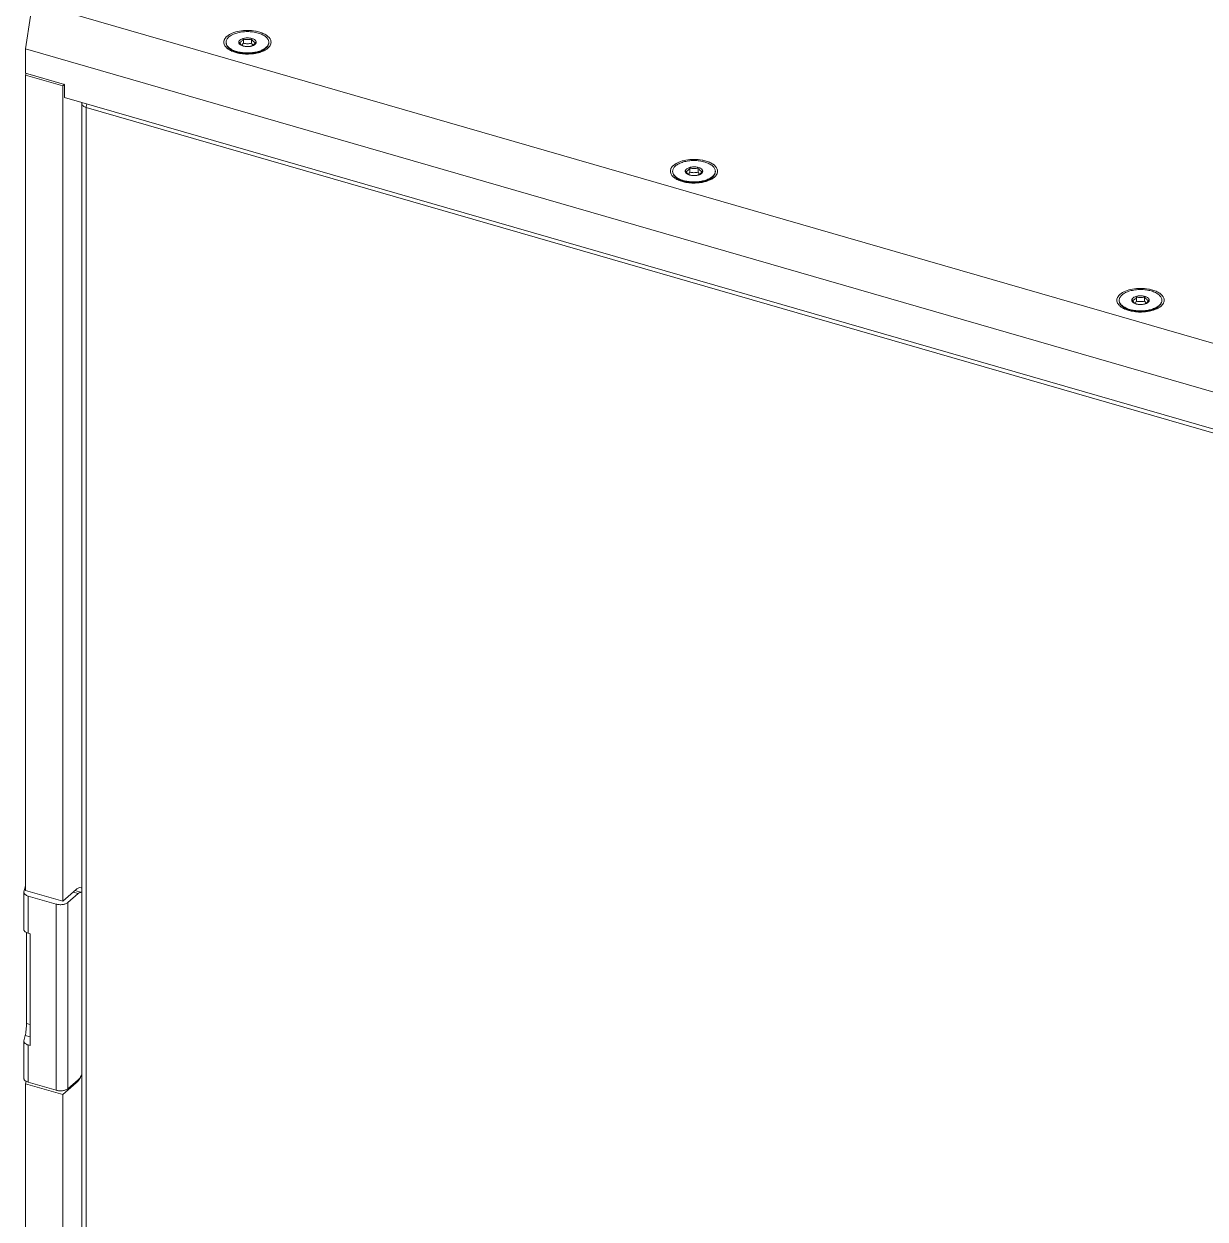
# Model space of a CAD drawing. Header units: millimetres. Extents: x 0 to 3564, y 0 to 2520.
# Drawn here: x 1379.3 to 1654.2, y 1860.4 to 2138.5 of the extents above; entities that cross this region are included whole.
import ezdxf

# ---------------------------------------------------------------- set-up
doc = ezdxf.new("R2010")
doc.units = ezdxf.units.MM
doc.layers.get('0').update_dxf_attribs({"lineweight": 13})

msp = doc.modelspace()

# ---------------------------------------------------------------- linework, layer by layer
for p, q in [((1779.7, 2028.41), (1385.66, 2142.16)), ((1379.66, 2132.63), (1380.84, 2140.25)), ((1379.66, 2132.63), (1379.66, 2127)), ((1379.66, 2132.63), (1773.7, 2018.88)), ((1428.18, 2131.95), (1427.24, 2132.62)), ((1430.36, 2134.91), (1430.36, 2133.97)), ((1432.23, 2134.91), (1432.23, 2133.97)), ((1434.41, 2131.95), (1435.35, 2132.62)), ((1436.06, 2132.8), (1435.79, 2132.59)), ((1388.75, 2124.38), (1379.66, 2127)), ((1379.66, 2126.56), (1379.77, 2126.97)), ((1379.66, 1936.9), (1379.66, 2126.56)), ((1388.32, 2124.06), (1379.66, 2126.56)), ((1388.72, 2124.41), (1388.32, 2124.06)), ((1388.75, 2121.34), (1388.75, 2124.38)), ((1388.32, 1934.4), (1388.32, 2124.06)), ((1388.75, 2121.34), (1764.61, 2012.84)), ((1392.78, 2119.86), (1392.78, 1707.63)), ((1393.78, 2119), (1393.78, 1706.76)), ((1763.58, 2012.25), (1393.78, 2119)), ((1534.28, 2104.91), (1534.28, 2103.97)), ((1536.16, 2104.91), (1536.16, 2103.97)), ((1532.11, 2101.95), (1531.17, 2102.62)), ((1538.33, 2101.95), (1539.27, 2102.62)), ((1539.98, 2102.8), (1539.71, 2102.59)), ((1638.21, 2074.91), (1638.21, 2073.97)), ((1640.08, 2074.91), (1640.08, 2073.97)), ((1636.03, 2071.95), (1635.09, 2072.62)), ((1642.26, 2071.95), (1643.2, 2072.62)), ((1643.91, 2072.8), (1643.63, 2072.59)), ((1379.29, 1936.57), (1379.66, 1937.98)), ((1379.28, 1936.44), (1379.29, 1936.57)), ((1379.28, 1936.44), (1379.28, 1927.78)), ((1379.66, 1936.9), (1388.32, 1934.4)), ((1380.28, 1935.57), (1380.28, 1926.91)), ((1386.77, 1933.7), (1380.28, 1935.57)), ((1388.32, 1934.4), (1391.47, 1937.13)), ((1391.9, 1936.14), (1389.5, 1934.06)), ((1391.9, 1936.14), (1390.72, 1936.48)), ((1392.74, 1936.42), (1391.17, 1936.88)), ((1386.77, 1890.39), (1386.77, 1933.7)), ((1389.5, 1934.06), (1389.5, 1890.76)), ((1379.89, 1905.95), (1379.89, 1927.06)), ((1380.71, 1926.79), (1380.28, 1926.91)), ((1380.71, 1926.79), (1380.71, 1900.81)), ((1379.89, 1905.95), (1380.71, 1905.71)), ((1379.28, 1901.8), (1379.29, 1901.92)), ((1379.28, 1901.8), (1379.28, 1893.14)), ((1379.29, 1901.92), (1379.61, 1903.14)), ((1380.71, 1902.83), (1379.61, 1903.14)), ((1380.28, 1900.93), (1380.28, 1892.27)), ((1380.28, 1900.93), (1380.71, 1900.81)), ((1379.66, 1891.87), (1379.81, 1892.46)), ((1379.66, 1702.21), (1379.66, 1891.87)), ((1388.32, 1889.37), (1379.66, 1891.87)), ((1380.28, 1892.27), (1386.77, 1890.39)), ((1391.47, 1892.1), (1388.32, 1889.37)), ((1389.5, 1890.76), (1391.9, 1892.84)), ((1391.47, 1892.1), (1391.15, 1892.19)), ((1388.32, 1699.71), (1388.32, 1889.37))]:
    msp.add_line(p, q)
for centre, radius, start, end in [((1427.58, 2134.18), 1.25, 180.0105, 185.9078), ((1429.27, 2136.09), 4.28, 234.826, 239.5326), ((1431.12, 2136.2), 3.02, 253.9012, 255.3331), ((1431.3, 2137.22), 4.06, 267.9886, 270.9745), ((1431.3, 2137.18), 4.02, 270.9701, 273.5151), ((1431.3, 2137.13), 3.97, 273.5146, 274.9839), ((1431.44, 2136.33), 3.15, 283.8414, 284.6791), ((1433.32, 2136.1), 4.29, 300.4703, 305.1499), ((1435.02, 2134.18), 1.25, 354.0492, 359.996), ((1430.36, 2138.28), 6.73, 247.2844, 250.808), ((1432.24, 2138.25), 6.7, 289.2014, 292.7385), ((1531.5, 2104.18), 1.25, 180.0105, 185.9078), ((1533.19, 2106.09), 4.28, 234.826, 239.5326), ((1534.28, 2108.28), 6.73, 247.2844, 250.808), ((1535.04, 2106.2), 3.02, 253.9012, 255.3331), ((1535.22, 2107.22), 4.06, 267.9886, 270.9745), ((1535.22, 2107.18), 4.02, 270.9701, 273.5151), ((1535.22, 2107.13), 3.97, 273.5146, 274.9839), ((1535.36, 2106.33), 3.15, 283.8414, 284.6791), ((1536.16, 2108.25), 6.7, 289.2014, 292.7385), ((1537.24, 2106.1), 4.29, 300.4703, 305.1499), ((1538.94, 2104.18), 1.25, 354.0492, 359.996), ((1635.43, 2074.18), 1.25, 180.0105, 185.9078), ((1642.86, 2074.18), 1.25, 354.0492, 359.996), ((1637.12, 2076.09), 4.28, 234.826, 239.5326), ((1638.21, 2078.28), 6.73, 247.2844, 250.808), ((1638.97, 2076.2), 3.02, 253.9012, 255.3331), ((1639.14, 2077.22), 4.06, 267.9886, 270.9745), ((1639.14, 2077.18), 4.02, 270.9701, 273.5151), ((1639.15, 2077.13), 3.97, 273.5146, 274.9839), ((1639.29, 2076.33), 3.15, 283.8414, 284.6791), ((1640.09, 2078.25), 6.7, 289.2014, 292.7385), ((1641.16, 2076.1), 4.29, 300.4703, 305.1499), ((1385.33, 1897.22), 8.08, 333.7331, 337.3019)]:
    msp.add_arc(centre, radius, start, end)
msp.add_ellipse((1379.61, 1904.88), major_axis=(0.15, 2.04), ratio=0.115432, start_param=-2.577973, end_param=-1.007176)
for points, knots in [([(1425.88, 2134.66), (1425.91, 2134.74), (1426.06, 2135.08), (1426.32, 2135.37), (1426.53, 2135.55)], [0, 0, 0, 0, 0.229745, 1, 1, 1, 1]), ([(1433.78, 2136.33), (1433.59, 2136.38), (1433.19, 2136.48), (1432.58, 2136.58), (1431.94, 2136.65), (1431.3, 2136.67), (1430.65, 2136.65), (1430.02, 2136.58), (1429.4, 2136.48), (1428.82, 2136.34), (1428.28, 2136.16), (1427.79, 2135.95), (1427.36, 2135.71), (1427, 2135.44), (1426.71, 2135.15), (1426.49, 2134.84), (1426.36, 2134.51), (1426.33, 2134.29), (1426.33, 2134.18)], [0, 0, 0, 0, 0.070402, 0.143616, 0.218736, 0.294834, 0.370931, 0.446055, 0.519262, 0.589668, 0.656485, 0.719057, 0.776906, 0.829795, 0.877802, 0.92142, 0.961647, 1, 1, 1, 1]), ([(1426.53, 2135.55), (1426.89, 2135.86), (1427.83, 2136.38), (1429.46, 2136.83), (1431.3, 2136.98), (1432.56, 2136.87), (1433.18, 2136.76)], [0, 0, 0, 0, 0.206306, 0.454834, 0.727416, 1, 1, 1, 1]), ([(1433.18, 2136.76), (1433.24, 2136.75), (1433.48, 2136.71), (1433.71, 2136.65), (1433.89, 2136.6)], [0, 0, 0, 0, 0.25414, 1, 1, 1, 1]), ([(1436.26, 2134.18), (1436.26, 2134.29), (1436.23, 2134.51), (1436.1, 2134.84), (1435.89, 2135.15), (1435.59, 2135.44), (1435.23, 2135.71), (1434.8, 2135.95), (1434.31, 2136.16), (1433.96, 2136.28), (1433.78, 2136.33)], [0, 0, 0, 0, 0.093469, 0.191504, 0.297803, 0.414799, 0.543694, 0.684666, 0.837174, 1, 1, 1, 1]), ([(1433.89, 2136.6), (1434.24, 2136.51), (1434.88, 2136.29), (1435.92, 2135.75), (1436.55, 2135.12), (1436.71, 2134.66)], [0, 0, 0, 0, 0.306727, 0.577589, 1, 1, 1, 1]), ([(1425.88, 2133.7), (1425.83, 2133.85), (1425.77, 2134.18), (1425.83, 2134.5), (1425.88, 2134.66)], [0, 0, 0, 0, 0.499811, 1, 1, 1, 1]), ([(1426.53, 2132.8), (1426.46, 2132.87), (1426.19, 2133.13), (1425.97, 2133.45), (1425.88, 2133.7)], [0, 0, 0, 0, 0.27505, 1, 1, 1, 1]), ([(1426.5, 2133.41), (1426.45, 2133.51), (1426.36, 2133.72), (1426.33, 2133.94), (1426.33, 2134.05)], [0, 0, 0, 0, 0.511935, 1, 1, 1, 1]), ([(1426.34, 2134.05), (1426.35, 2133.96), (1426.39, 2133.78), (1426.46, 2133.62), (1426.5, 2133.53)], [0, 0, 0, 0, 0.48875, 1, 1, 1, 1]), ([(1426.5, 2133.53), (1426.61, 2133.33), (1426.85, 2133.05), (1427.25, 2132.73), (1427.48, 2132.59), (1427.61, 2132.52)], [0, 0, 0, 0, 0.45623, 0.716827, 1, 1, 1, 1]), ([(1427.24, 2132.62), (1427.16, 2132.67), (1427.01, 2132.79), (1426.74, 2133.04), (1426.58, 2133.26), (1426.5, 2133.41)], [0, 0, 0, 0, 0.27524, 0.533045, 1, 1, 1, 1]), ([(1428.81, 2131.9), (1428.66, 2131.94), (1428.37, 2132.04), (1427.96, 2132.21), (1427.58, 2132.39), (1427.35, 2132.54), (1427.24, 2132.62)], [0, 0, 0, 0, 0.272061, 0.530387, 0.773325, 1, 1, 1, 1]), ([(1427.61, 2132.52), (1427.79, 2132.42), (1428.18, 2132.23), (1428.6, 2132.09), (1428.81, 2132.03)], [0, 0, 0, 0, 0.479531, 1, 1, 1, 1]), ([(1435.35, 2132.62), (1435.16, 2132.48), (1434.74, 2132.24), (1434.02, 2131.96), (1433.22, 2131.74), (1432.35, 2131.61), (1431.45, 2131.55), (1430.54, 2131.58), (1429.66, 2131.69), (1429.09, 2131.82), (1428.81, 2131.9)], [0, 0, 0, 0, 0.10215, 0.216038, 0.339759, 0.470638, 0.605509, 0.740965, 0.873547, 1, 1, 1, 1]), ([(1429.54, 2134.69), (1429.51, 2134.66), (1429.45, 2134.6), (1429.37, 2134.51), (1429.32, 2134.41), (1429.28, 2134.31), (1429.26, 2134.21), (1429.27, 2134.11), (1429.29, 2134.01), (1429.33, 2133.91), (1429.4, 2133.82), (1429.51, 2133.69), (1429.69, 2133.55), (1429.97, 2133.4), (1430.17, 2133.33), (1430.28, 2133.3)], [0, 0, 0, 0, 0.062761, 0.121167, 0.1757, 0.227248, 0.276977, 0.32624, 0.376438, 0.428866, 0.484593, 0.544387, 0.677689, 0.830135, 1, 1, 1, 1]), ([(1429.42, 2134.1), (1429.5, 2134.13), (1429.67, 2134.21), (1429.82, 2134.32), (1429.89, 2134.38)], [0, 0, 0, 0, 0.467037, 1, 1, 1, 1]), ([(1429.42, 2134.1), (1429.5, 2134), (1429.64, 2133.81), (1429.87, 2133.57), (1430.11, 2133.4), (1430.28, 2133.32), (1430.36, 2133.29)], [0, 0, 0, 0, 0.296609, 0.564064, 0.796406, 1, 1, 1, 1]), ([(1432.31, 2135.06), (1432.19, 2135.09), (1431.94, 2135.15), (1431.56, 2135.19), (1431.17, 2135.2), (1430.78, 2135.17), (1430.41, 2135.1), (1430.07, 2134.99), (1429.78, 2134.86), (1429.61, 2134.75), (1429.54, 2134.69)], [0, 0, 0, 0, 0.128611, 0.263628, 0.401279, 0.537607, 0.668749, 0.791211, 0.902193, 1, 1, 1, 1]), ([(1429.89, 2134.38), (1429.98, 2134.45), (1430.14, 2134.63), (1430.29, 2134.81), (1430.36, 2134.91)], [0, 0, 0, 0, 0.47416, 1, 1, 1, 1]), ([(1429.97, 2133.51), (1430.04, 2133.57), (1430.17, 2133.72), (1430.3, 2133.88), (1430.36, 2133.97)], [0, 0, 0, 0, 0.480006, 1, 1, 1, 1]), ([(1430.35, 2133.28), (1430.48, 2133.25), (1430.75, 2133.19), (1431.02, 2133.17), (1431.15, 2133.17)], [0, 0, 0, 0, 0.489329, 1, 1, 1, 1]), ([(1432.23, 2134.91), (1432.08, 2134.87), (1431.77, 2134.81), (1431.3, 2134.78), (1430.82, 2134.81), (1430.51, 2134.87), (1430.36, 2134.91)], [0, 0, 0, 0, 0.249369, 0.5, 0.750631, 1, 1, 1, 1]), ([(1430.36, 2133.97), (1430.51, 2133.93), (1430.82, 2133.86), (1431.3, 2133.83), (1431.77, 2133.86), (1432.08, 2133.93), (1432.23, 2133.97)], [0, 0, 0, 0, 0.249369, 0.5, 0.750631, 1, 1, 1, 1]), ([(1430.36, 2133.29), (1430.51, 2133.25), (1430.82, 2133.19), (1431.3, 2133.15), (1431.77, 2133.19), (1432.08, 2133.25), (1432.23, 2133.29)], [0, 0, 0, 0, 0.249369, 0.5, 0.750631, 1, 1, 1, 1]), ([(1431.65, 2133.18), (1431.69, 2133.18), (1431.88, 2133.2), (1432.06, 2133.23), (1432.19, 2133.27)], [0, 0, 0, 0, 0.256008, 1, 1, 1, 1]), ([(1433.17, 2134.1), (1433.09, 2134.13), (1432.92, 2134.21), (1432.69, 2134.38), (1432.45, 2134.63), (1432.31, 2134.81), (1432.23, 2134.91)], [0, 0, 0, 0, 0.203593, 0.435936, 0.703391, 1, 1, 1, 1]), ([(1432.23, 2133.97), (1432.3, 2133.88), (1432.42, 2133.72), (1432.56, 2133.57), (1432.63, 2133.51)], [0, 0, 0, 0, 0.520021, 1, 1, 1, 1]), ([(1432.7, 2133.57), (1432.63, 2133.51), (1432.48, 2133.4), (1432.31, 2133.32), (1432.23, 2133.29)], [0, 0, 0, 0, 0.532969, 1, 1, 1, 1]), ([(1432.24, 2133.28), (1432.32, 2133.3), (1432.48, 2133.35), (1432.7, 2133.44), (1432.89, 2133.54), (1433, 2133.63), (1433.05, 2133.67)], [0, 0, 0, 0, 0.279516, 0.540776, 0.781432, 1, 1, 1, 1]), ([(1433.05, 2133.67), (1433.09, 2133.7), (1433.15, 2133.76), (1433.22, 2133.85), (1433.28, 2133.94), (1433.31, 2134.04), (1433.33, 2134.14), (1433.33, 2134.25), (1433.3, 2134.35), (1433.26, 2134.44), (1433.2, 2134.54), (1433.09, 2134.67), (1432.9, 2134.81), (1432.63, 2134.95), (1432.42, 2135.03), (1432.31, 2135.06)], [0, 0, 0, 0, 0.062761, 0.121167, 0.1757, 0.227248, 0.276977, 0.32624, 0.376438, 0.428866, 0.484593, 0.544387, 0.677689, 0.830135, 1, 1, 1, 1]), ([(1433.17, 2134.1), (1433.1, 2134), (1432.95, 2133.81), (1432.79, 2133.64), (1432.7, 2133.57)], [0, 0, 0, 0, 0.52584, 1, 1, 1, 1]), ([(1433.32, 2131.91), (1433.49, 2131.95), (1433.83, 2132.04), (1434.31, 2132.2), (1434.75, 2132.39), (1435.03, 2132.54), (1435.16, 2132.62)], [0, 0, 0, 0, 0.271073, 0.529371, 0.772859, 1, 1, 1, 1]), ([(1435.16, 2132.62), (1435.31, 2132.71), (1435.59, 2132.91), (1435.83, 2133.16), (1435.93, 2133.29)], [0, 0, 0, 0, 0.529004, 1, 1, 1, 1]), ([(1436.15, 2133.53), (1436.12, 2133.45), (1436.03, 2133.28), (1435.85, 2133.04), (1435.62, 2132.82), (1435.44, 2132.68), (1435.35, 2132.62)], [0, 0, 0, 0, 0.223626, 0.463201, 0.721485, 1, 1, 1, 1]), ([(1435.93, 2133.29), (1436.02, 2133.4), (1436.13, 2133.59), (1436.22, 2133.85), (1436.25, 2133.98), (1436.26, 2134.05)], [0, 0, 0, 0, 0.520142, 0.763527, 1, 1, 1, 1]), ([(1436.71, 2133.7), (1436.68, 2133.62), (1436.53, 2133.28), (1436.28, 2132.99), (1436.06, 2132.8)], [0, 0, 0, 0, 0.229745, 1, 1, 1, 1]), ([(1436.26, 2134.05), (1436.26, 2133.96), (1436.24, 2133.78), (1436.19, 2133.61), (1436.15, 2133.53)], [0, 0, 0, 0, 0.492161, 1, 1, 1, 1]), ([(1436.71, 2134.66), (1436.77, 2134.5), (1436.83, 2134.18), (1436.77, 2133.85), (1436.71, 2133.7)], [0, 0, 0, 0, 0.499811, 1, 1, 1, 1]), ([(1427.76, 2132.07), (1427.7, 2132.1), (1427.48, 2132.19), (1427.26, 2132.31), (1427.1, 2132.4)], [0, 0, 0, 0, 0.259491, 1, 1, 1, 1]), ([(1429.42, 2131.59), (1429.3, 2131.61), (1428.88, 2131.7), (1428.45, 2131.82), (1428.15, 2131.92)], [0, 0, 0, 0, 0.258636, 1, 1, 1, 1]), ([(1428.81, 2132.03), (1429.17, 2131.93), (1429.9, 2131.77), (1431.04, 2131.68), (1432.19, 2131.71), (1432.95, 2131.83), (1433.32, 2131.91)], [0, 0, 0, 0, 0.241353, 0.495388, 0.751794, 1, 1, 1, 1]), ([(1433.18, 2131.59), (1432.87, 2131.54), (1431.62, 2131.37), (1430.35, 2131.42), (1429.42, 2131.59)], [0, 0, 0, 0, 0.24761, 1, 1, 1, 1]), ([(1434.45, 2131.92), (1434.35, 2131.89), (1433.93, 2131.75), (1433.5, 2131.65), (1433.18, 2131.59)], [0, 0, 0, 0, 0.240931, 1, 1, 1, 1]), ([(1435.49, 2132.4), (1435.44, 2132.37), (1435.23, 2132.25), (1435, 2132.14), (1434.83, 2132.07)], [0, 0, 0, 0, 0.240482, 1, 1, 1, 1]), ([(1392.87, 2120.15), (1392.86, 2120.13), (1392.81, 2120.04), (1392.78, 2119.94), (1392.78, 2119.86)], [0, 0, 0, 0, 0.26396, 1, 1, 1, 1]), ([(1392.78, 2119.86), (1392.78, 2119.77), (1392.84, 2119.58), (1393.06, 2119.34), (1393.38, 2119.13), (1393.64, 2119.04), (1393.78, 2119)], [0, 0, 0, 0, 0.190593, 0.41362, 0.684323, 1, 1, 1, 1]), ([(1393.78, 2119), (1393.78, 2119.07), (1393.8, 2119.35), (1393.84, 2119.64), (1393.89, 2119.86)], [0, 0, 0, 0, 0.235318, 1, 1, 1, 1]), ([(1529.8, 2104.66), (1529.83, 2104.74), (1529.99, 2105.08), (1530.24, 2105.37), (1530.46, 2105.55)], [0, 0, 0, 0, 0.229745, 1, 1, 1, 1]), ([(1537.7, 2106.33), (1537.51, 2106.38), (1537.11, 2106.48), (1536.5, 2106.58), (1535.87, 2106.65), (1535.22, 2106.67), (1534.57, 2106.65), (1533.94, 2106.58), (1533.33, 2106.48), (1532.74, 2106.34), (1532.21, 2106.16), (1531.72, 2105.95), (1531.29, 2105.71), (1530.92, 2105.44), (1530.63, 2105.15), (1530.42, 2104.84), (1530.28, 2104.51), (1530.25, 2104.29), (1530.25, 2104.18)], [0, 0, 0, 0, 0.070402, 0.143616, 0.218736, 0.294834, 0.370931, 0.446055, 0.519262, 0.589668, 0.656485, 0.719057, 0.776906, 0.829795, 0.877802, 0.92142, 0.961647, 1, 1, 1, 1]), ([(1530.46, 2105.55), (1530.82, 2105.86), (1531.76, 2106.38), (1533.38, 2106.83), (1535.22, 2106.98), (1536.48, 2106.87), (1537.1, 2106.76)], [0, 0, 0, 0, 0.206306, 0.454834, 0.727416, 1, 1, 1, 1]), ([(1533.46, 2104.69), (1533.43, 2104.66), (1533.37, 2104.6), (1533.3, 2104.51), (1533.24, 2104.41), (1533.2, 2104.31), (1533.19, 2104.21), (1533.19, 2104.11), (1533.21, 2104.01), (1533.26, 2103.91), (1533.32, 2103.82), (1533.43, 2103.69), (1533.62, 2103.55), (1533.89, 2103.4), (1534.09, 2103.33), (1534.2, 2103.3)], [0, 0, 0, 0, 0.062761, 0.121167, 0.1757, 0.227248, 0.276977, 0.32624, 0.376438, 0.428866, 0.484593, 0.544387, 0.677689, 0.830135, 1, 1, 1, 1]), ([(1536.23, 2105.06), (1536.12, 2105.09), (1535.87, 2105.15), (1535.48, 2105.19), (1535.09, 2105.2), (1534.7, 2105.17), (1534.33, 2105.1), (1533.99, 2104.99), (1533.7, 2104.86), (1533.53, 2104.75), (1533.46, 2104.69)], [0, 0, 0, 0, 0.128611, 0.263628, 0.401279, 0.537607, 0.668749, 0.791211, 0.902193, 1, 1, 1, 1]), ([(1533.81, 2104.38), (1533.9, 2104.45), (1534.06, 2104.63), (1534.21, 2104.81), (1534.28, 2104.91)], [0, 0, 0, 0, 0.47416, 1, 1, 1, 1]), ([(1536.16, 2104.91), (1536, 2104.87), (1535.69, 2104.81), (1535.22, 2104.78), (1534.75, 2104.81), (1534.44, 2104.87), (1534.28, 2104.91)], [0, 0, 0, 0, 0.249369, 0.5, 0.750631, 1, 1, 1, 1]), ([(1537.09, 2104.1), (1537.01, 2104.13), (1536.85, 2104.21), (1536.61, 2104.38), (1536.38, 2104.63), (1536.23, 2104.81), (1536.16, 2104.91)], [0, 0, 0, 0, 0.203593, 0.435936, 0.703391, 1, 1, 1, 1]), ([(1536.98, 2103.67), (1537.01, 2103.7), (1537.07, 2103.76), (1537.14, 2103.85), (1537.2, 2103.94), (1537.23, 2104.04), (1537.25, 2104.14), (1537.25, 2104.25), (1537.22, 2104.35), (1537.18, 2104.44), (1537.12, 2104.54), (1537.01, 2104.67), (1536.82, 2104.81), (1536.55, 2104.95), (1536.34, 2105.03), (1536.23, 2105.06)], [0, 0, 0, 0, 0.062761, 0.121167, 0.1757, 0.227248, 0.276977, 0.32624, 0.376438, 0.428866, 0.484593, 0.544387, 0.677689, 0.830135, 1, 1, 1, 1]), ([(1537.1, 2106.76), (1537.16, 2106.75), (1537.4, 2106.71), (1537.64, 2106.65), (1537.81, 2106.6)], [0, 0, 0, 0, 0.25414, 1, 1, 1, 1]), ([(1540.19, 2104.18), (1540.19, 2104.29), (1540.16, 2104.51), (1540.02, 2104.84), (1539.81, 2105.15), (1539.52, 2105.44), (1539.15, 2105.71), (1538.72, 2105.95), (1538.23, 2106.16), (1537.88, 2106.28), (1537.7, 2106.33)], [0, 0, 0, 0, 0.093469, 0.191504, 0.297803, 0.414799, 0.543694, 0.684666, 0.837174, 1, 1, 1, 1]), ([(1537.81, 2106.6), (1538.16, 2106.51), (1538.81, 2106.29), (1539.84, 2105.75), (1540.47, 2105.12), (1540.64, 2104.66)], [0, 0, 0, 0, 0.306727, 0.577589, 1, 1, 1, 1]), ([(1529.8, 2103.7), (1529.75, 2103.85), (1529.69, 2104.18), (1529.75, 2104.5), (1529.8, 2104.66)], [0, 0, 0, 0, 0.499811, 1, 1, 1, 1]), ([(1530.46, 2102.8), (1530.38, 2102.87), (1530.11, 2103.13), (1529.89, 2103.45), (1529.8, 2103.7)], [0, 0, 0, 0, 0.27505, 1, 1, 1, 1]), ([(1530.42, 2103.41), (1530.37, 2103.51), (1530.28, 2103.72), (1530.25, 2103.94), (1530.25, 2104.05)], [0, 0, 0, 0, 0.511935, 1, 1, 1, 1]), ([(1530.26, 2104.05), (1530.27, 2103.96), (1530.31, 2103.78), (1530.38, 2103.62), (1530.42, 2103.53)], [0, 0, 0, 0, 0.48875, 1, 1, 1, 1]), ([(1530.42, 2103.53), (1530.53, 2103.33), (1530.77, 2103.05), (1531.17, 2102.73), (1531.4, 2102.59), (1531.53, 2102.52)], [0, 0, 0, 0, 0.45623, 0.716827, 1, 1, 1, 1]), ([(1531.17, 2102.62), (1531.08, 2102.67), (1530.93, 2102.79), (1530.67, 2103.04), (1530.5, 2103.26), (1530.42, 2103.41)], [0, 0, 0, 0, 0.27524, 0.533045, 1, 1, 1, 1]), ([(1531.68, 2102.07), (1531.63, 2102.1), (1531.4, 2102.19), (1531.18, 2102.31), (1531.02, 2102.4)], [0, 0, 0, 0, 0.259491, 1, 1, 1, 1]), ([(1532.74, 2101.9), (1532.59, 2101.94), (1532.29, 2102.04), (1531.88, 2102.21), (1531.5, 2102.39), (1531.27, 2102.54), (1531.17, 2102.62)], [0, 0, 0, 0, 0.272061, 0.530387, 0.773325, 1, 1, 1, 1]), ([(1531.53, 2102.52), (1531.71, 2102.42), (1532.11, 2102.23), (1532.52, 2102.09), (1532.74, 2102.03)], [0, 0, 0, 0, 0.479531, 1, 1, 1, 1]), ([(1533.34, 2101.59), (1533.23, 2101.61), (1532.8, 2101.7), (1532.38, 2101.82), (1532.07, 2101.92)], [0, 0, 0, 0, 0.258636, 1, 1, 1, 1]), ([(1539.27, 2102.62), (1539.09, 2102.48), (1538.66, 2102.24), (1537.95, 2101.96), (1537.14, 2101.74), (1536.28, 2101.61), (1535.37, 2101.55), (1534.46, 2101.58), (1533.58, 2101.69), (1533.01, 2101.82), (1532.74, 2101.9)], [0, 0, 0, 0, 0.10215, 0.216038, 0.339759, 0.470638, 0.605509, 0.740965, 0.873547, 1, 1, 1, 1]), ([(1532.74, 2102.03), (1533.09, 2101.93), (1533.83, 2101.77), (1534.96, 2101.68), (1536.11, 2101.71), (1536.87, 2101.83), (1537.24, 2101.91)], [0, 0, 0, 0, 0.241353, 0.495388, 0.751794, 1, 1, 1, 1]), ([(1533.34, 2104.1), (1533.43, 2104.13), (1533.59, 2104.21), (1533.74, 2104.32), (1533.81, 2104.38)], [0, 0, 0, 0, 0.467037, 1, 1, 1, 1]), ([(1533.34, 2104.1), (1533.42, 2104), (1533.56, 2103.81), (1533.8, 2103.57), (1534.04, 2103.4), (1534.2, 2103.32), (1534.28, 2103.29)], [0, 0, 0, 0, 0.296609, 0.564064, 0.796406, 1, 1, 1, 1]), ([(1533.89, 2103.51), (1533.96, 2103.57), (1534.1, 2103.72), (1534.22, 2103.88), (1534.28, 2103.97)], [0, 0, 0, 0, 0.480006, 1, 1, 1, 1]), ([(1534.28, 2103.97), (1534.44, 2103.93), (1534.75, 2103.86), (1535.22, 2103.83), (1535.69, 2103.86), (1536, 2103.93), (1536.16, 2103.97)], [0, 0, 0, 0, 0.249369, 0.5, 0.750631, 1, 1, 1, 1]), ([(1534.28, 2103.29), (1534.44, 2103.25), (1534.75, 2103.19), (1535.22, 2103.15), (1535.69, 2103.19), (1536, 2103.25), (1536.16, 2103.29)], [0, 0, 0, 0, 0.249369, 0.5, 0.750631, 1, 1, 1, 1]), ([(1534.28, 2103.28), (1534.41, 2103.25), (1534.67, 2103.19), (1534.94, 2103.17), (1535.08, 2103.17)], [0, 0, 0, 0, 0.489329, 1, 1, 1, 1]), ([(1535.57, 2103.18), (1535.62, 2103.18), (1535.8, 2103.2), (1535.98, 2103.23), (1536.12, 2103.27)], [0, 0, 0, 0, 0.256008, 1, 1, 1, 1]), ([(1536.16, 2103.97), (1536.22, 2103.88), (1536.34, 2103.72), (1536.48, 2103.57), (1536.55, 2103.51)], [0, 0, 0, 0, 0.520021, 1, 1, 1, 1]), ([(1536.16, 2103.28), (1536.24, 2103.3), (1536.4, 2103.35), (1536.62, 2103.44), (1536.81, 2103.54), (1536.93, 2103.63), (1536.98, 2103.67)], [0, 0, 0, 0, 0.279516, 0.540776, 0.781432, 1, 1, 1, 1]), ([(1536.63, 2103.57), (1536.55, 2103.51), (1536.4, 2103.4), (1536.24, 2103.32), (1536.16, 2103.29)], [0, 0, 0, 0, 0.532969, 1, 1, 1, 1]), ([(1537.09, 2104.1), (1537.02, 2104), (1536.88, 2103.81), (1536.71, 2103.64), (1536.63, 2103.57)], [0, 0, 0, 0, 0.52584, 1, 1, 1, 1]), ([(1538.37, 2101.92), (1538.27, 2101.89), (1537.85, 2101.75), (1537.43, 2101.65), (1537.1, 2101.59)], [0, 0, 0, 0, 0.240931, 1, 1, 1, 1]), ([(1537.24, 2101.91), (1537.41, 2101.95), (1537.75, 2102.04), (1538.24, 2102.2), (1538.68, 2102.39), (1538.95, 2102.54), (1539.08, 2102.62)], [0, 0, 0, 0, 0.271073, 0.529371, 0.772859, 1, 1, 1, 1]), ([(1539.42, 2102.4), (1539.36, 2102.37), (1539.15, 2102.25), (1538.93, 2102.14), (1538.76, 2102.07)], [0, 0, 0, 0, 0.240482, 1, 1, 1, 1]), ([(1539.08, 2102.62), (1539.23, 2102.71), (1539.51, 2102.91), (1539.76, 2103.16), (1539.86, 2103.29)], [0, 0, 0, 0, 0.529004, 1, 1, 1, 1]), ([(1540.08, 2103.53), (1540.04, 2103.45), (1539.95, 2103.28), (1539.77, 2103.04), (1539.54, 2102.82), (1539.37, 2102.68), (1539.27, 2102.62)], [0, 0, 0, 0, 0.223626, 0.463201, 0.721485, 1, 1, 1, 1]), ([(1539.86, 2103.29), (1539.94, 2103.4), (1540.06, 2103.59), (1540.15, 2103.85), (1540.17, 2103.98), (1540.18, 2104.05)], [0, 0, 0, 0, 0.520142, 0.763527, 1, 1, 1, 1]), ([(1540.64, 2103.7), (1540.61, 2103.62), (1540.45, 2103.28), (1540.2, 2102.99), (1539.98, 2102.8)], [0, 0, 0, 0, 0.229745, 1, 1, 1, 1]), ([(1540.19, 2104.05), (1540.19, 2103.96), (1540.17, 2103.78), (1540.11, 2103.61), (1540.08, 2103.53)], [0, 0, 0, 0, 0.492161, 1, 1, 1, 1]), ([(1540.64, 2104.66), (1540.69, 2104.5), (1540.75, 2104.18), (1540.69, 2103.85), (1540.64, 2103.7)], [0, 0, 0, 0, 0.499811, 1, 1, 1, 1]), ([(1537.1, 2101.59), (1536.79, 2101.54), (1535.55, 2101.37), (1534.27, 2101.42), (1533.34, 2101.59)], [0, 0, 0, 0, 0.24761, 1, 1, 1, 1]), ([(1634.38, 2075.55), (1634.74, 2075.86), (1635.68, 2076.38), (1637.31, 2076.83), (1639.14, 2076.98), (1640.4, 2076.87), (1641.02, 2076.76)], [0, 0, 0, 0, 0.206306, 0.454834, 0.727416, 1, 1, 1, 1]), ([(1633.73, 2073.7), (1633.67, 2073.85), (1633.61, 2074.18), (1633.67, 2074.5), (1633.73, 2074.66)], [0, 0, 0, 0, 0.499811, 1, 1, 1, 1]), ([(1633.73, 2074.66), (1633.76, 2074.74), (1633.91, 2075.08), (1634.16, 2075.37), (1634.38, 2075.55)], [0, 0, 0, 0, 0.229745, 1, 1, 1, 1]), ([(1641.63, 2076.33), (1641.43, 2076.38), (1641.04, 2076.48), (1640.42, 2076.58), (1639.79, 2076.65), (1639.14, 2076.67), (1638.5, 2076.65), (1637.86, 2076.58), (1637.25, 2076.48), (1636.67, 2076.34), (1636.13, 2076.16), (1635.64, 2075.95), (1635.21, 2075.71), (1634.85, 2075.44), (1634.55, 2075.15), (1634.34, 2074.84), (1634.21, 2074.51), (1634.18, 2074.29), (1634.18, 2074.18)], [0, 0, 0, 0, 0.070402, 0.143616, 0.218736, 0.294834, 0.370931, 0.446055, 0.519262, 0.589668, 0.656485, 0.719057, 0.776906, 0.829795, 0.877802, 0.92142, 0.961647, 1, 1, 1, 1]), ([(1637.39, 2074.69), (1637.35, 2074.66), (1637.29, 2074.6), (1637.22, 2074.51), (1637.16, 2074.41), (1637.13, 2074.31), (1637.11, 2074.21), (1637.11, 2074.11), (1637.14, 2074.01), (1637.18, 2073.91), (1637.24, 2073.82), (1637.35, 2073.69), (1637.54, 2073.55), (1637.81, 2073.4), (1638.02, 2073.33), (1638.13, 2073.3)], [0, 0, 0, 0, 0.062761, 0.121167, 0.1757, 0.227248, 0.276977, 0.32624, 0.376438, 0.428866, 0.484593, 0.544387, 0.677689, 0.830135, 1, 1, 1, 1]), ([(1637.27, 2074.1), (1637.35, 2074.13), (1637.51, 2074.21), (1637.66, 2074.32), (1637.74, 2074.38)], [0, 0, 0, 0, 0.467037, 1, 1, 1, 1]), ([(1637.27, 2074.1), (1637.34, 2074), (1637.49, 2073.81), (1637.72, 2073.57), (1637.96, 2073.4), (1638.13, 2073.32), (1638.21, 2073.29)], [0, 0, 0, 0, 0.296609, 0.564064, 0.796406, 1, 1, 1, 1]), ([(1640.16, 2075.06), (1640.04, 2075.09), (1639.79, 2075.15), (1639.41, 2075.19), (1639.01, 2075.2), (1638.62, 2075.17), (1638.25, 2075.1), (1637.91, 2074.99), (1637.62, 2074.86), (1637.46, 2074.75), (1637.39, 2074.69)], [0, 0, 0, 0, 0.128611, 0.263628, 0.401279, 0.537607, 0.668749, 0.791211, 0.902193, 1, 1, 1, 1]), ([(1637.74, 2074.38), (1637.82, 2074.45), (1637.99, 2074.63), (1638.13, 2074.81), (1638.21, 2074.91)], [0, 0, 0, 0, 0.47416, 1, 1, 1, 1]), ([(1640.08, 2074.91), (1639.93, 2074.87), (1639.62, 2074.81), (1639.14, 2074.78), (1638.67, 2074.81), (1638.36, 2074.87), (1638.21, 2074.91)], [0, 0, 0, 0, 0.249369, 0.5, 0.750631, 1, 1, 1, 1]), ([(1641.02, 2074.1), (1640.94, 2074.13), (1640.77, 2074.21), (1640.53, 2074.38), (1640.3, 2074.63), (1640.15, 2074.81), (1640.08, 2074.91)], [0, 0, 0, 0, 0.203593, 0.435936, 0.703391, 1, 1, 1, 1]), ([(1640.9, 2073.67), (1640.93, 2073.7), (1640.99, 2073.76), (1641.07, 2073.85), (1641.12, 2073.94), (1641.16, 2074.04), (1641.17, 2074.14), (1641.17, 2074.25), (1641.15, 2074.35), (1641.1, 2074.44), (1641.04, 2074.54), (1640.93, 2074.67), (1640.75, 2074.81), (1640.47, 2074.95), (1640.27, 2075.03), (1640.16, 2075.06)], [0, 0, 0, 0, 0.062761, 0.121167, 0.1757, 0.227248, 0.276977, 0.32624, 0.376438, 0.428866, 0.484593, 0.544387, 0.677689, 0.830135, 1, 1, 1, 1]), ([(1641.02, 2074.1), (1640.94, 2074), (1640.8, 2073.81), (1640.63, 2073.64), (1640.55, 2073.57)], [0, 0, 0, 0, 0.52584, 1, 1, 1, 1]), ([(1641.02, 2076.76), (1641.08, 2076.75), (1641.32, 2076.71), (1641.56, 2076.65), (1641.73, 2076.6)], [0, 0, 0, 0, 0.25414, 1, 1, 1, 1]), ([(1644.11, 2074.18), (1644.11, 2074.29), (1644.08, 2074.51), (1643.95, 2074.84), (1643.73, 2075.15), (1643.44, 2075.44), (1643.08, 2075.71), (1642.65, 2075.95), (1642.16, 2076.16), (1641.81, 2076.28), (1641.63, 2076.33)], [0, 0, 0, 0, 0.093469, 0.191504, 0.297803, 0.414799, 0.543694, 0.684666, 0.837174, 1, 1, 1, 1]), ([(1641.73, 2076.6), (1642.08, 2076.51), (1642.73, 2076.29), (1643.77, 2075.75), (1644.39, 2075.12), (1644.56, 2074.66)], [0, 0, 0, 0, 0.306727, 0.577589, 1, 1, 1, 1]), ([(1644.56, 2074.66), (1644.61, 2074.5), (1644.67, 2074.18), (1644.61, 2073.85), (1644.56, 2073.7)], [0, 0, 0, 0, 0.499811, 1, 1, 1, 1]), ([(1634.38, 2072.8), (1634.3, 2072.87), (1634.03, 2073.13), (1633.82, 2073.45), (1633.73, 2073.7)], [0, 0, 0, 0, 0.27505, 1, 1, 1, 1]), ([(1634.35, 2073.41), (1634.29, 2073.51), (1634.21, 2073.72), (1634.18, 2073.94), (1634.18, 2074.05)], [0, 0, 0, 0, 0.511935, 1, 1, 1, 1]), ([(1634.18, 2074.05), (1634.19, 2073.96), (1634.23, 2073.78), (1634.3, 2073.62), (1634.35, 2073.53)], [0, 0, 0, 0, 0.48875, 1, 1, 1, 1]), ([(1634.35, 2073.53), (1634.46, 2073.33), (1634.7, 2073.05), (1635.09, 2072.73), (1635.33, 2072.59), (1635.45, 2072.52)], [0, 0, 0, 0, 0.45623, 0.716827, 1, 1, 1, 1]), ([(1635.09, 2072.62), (1635.01, 2072.67), (1634.85, 2072.79), (1634.59, 2073.04), (1634.43, 2073.26), (1634.35, 2073.41)], [0, 0, 0, 0, 0.27524, 0.533045, 1, 1, 1, 1]), ([(1635.61, 2072.07), (1635.55, 2072.1), (1635.32, 2072.19), (1635.1, 2072.31), (1634.95, 2072.4)], [0, 0, 0, 0, 0.259491, 1, 1, 1, 1]), ([(1636.66, 2071.9), (1636.51, 2071.94), (1636.22, 2072.04), (1635.8, 2072.21), (1635.43, 2072.39), (1635.2, 2072.54), (1635.09, 2072.62)], [0, 0, 0, 0, 0.272061, 0.530387, 0.773325, 1, 1, 1, 1]), ([(1635.45, 2072.52), (1635.64, 2072.42), (1636.03, 2072.23), (1636.44, 2072.09), (1636.66, 2072.03)], [0, 0, 0, 0, 0.479531, 1, 1, 1, 1]), ([(1637.26, 2071.59), (1637.15, 2071.61), (1636.72, 2071.7), (1636.3, 2071.82), (1635.99, 2071.92)], [0, 0, 0, 0, 0.258636, 1, 1, 1, 1]), ([(1643.2, 2072.62), (1643.01, 2072.48), (1642.58, 2072.24), (1641.87, 2071.96), (1641.07, 2071.74), (1640.2, 2071.61), (1639.3, 2071.55), (1638.39, 2071.58), (1637.5, 2071.69), (1636.93, 2071.82), (1636.66, 2071.9)], [0, 0, 0, 0, 0.10215, 0.216038, 0.339759, 0.470638, 0.605509, 0.740965, 0.873547, 1, 1, 1, 1]), ([(1636.66, 2072.03), (1637.01, 2071.93), (1637.75, 2071.77), (1638.89, 2071.68), (1640.04, 2071.71), (1640.8, 2071.83), (1641.16, 2071.91)], [0, 0, 0, 0, 0.241353, 0.495388, 0.751794, 1, 1, 1, 1]), ([(1641.02, 2071.59), (1640.72, 2071.54), (1639.47, 2071.37), (1638.19, 2071.42), (1637.26, 2071.59)], [0, 0, 0, 0, 0.24761, 1, 1, 1, 1]), ([(1637.81, 2073.51), (1637.88, 2073.57), (1638.02, 2073.72), (1638.14, 2073.88), (1638.21, 2073.97)], [0, 0, 0, 0, 0.480006, 1, 1, 1, 1]), ([(1638.2, 2073.28), (1638.33, 2073.25), (1638.59, 2073.19), (1638.86, 2073.17), (1639, 2073.17)], [0, 0, 0, 0, 0.489329, 1, 1, 1, 1]), ([(1638.21, 2073.97), (1638.36, 2073.93), (1638.67, 2073.86), (1639.14, 2073.83), (1639.62, 2073.86), (1639.93, 2073.93), (1640.08, 2073.97)], [0, 0, 0, 0, 0.249369, 0.5, 0.750631, 1, 1, 1, 1]), ([(1638.21, 2073.29), (1638.36, 2073.25), (1638.67, 2073.19), (1639.14, 2073.15), (1639.62, 2073.19), (1639.93, 2073.25), (1640.08, 2073.29)], [0, 0, 0, 0, 0.249369, 0.5, 0.750631, 1, 1, 1, 1]), ([(1639.49, 2073.18), (1639.54, 2073.18), (1639.72, 2073.2), (1639.91, 2073.23), (1640.04, 2073.27)], [0, 0, 0, 0, 0.256008, 1, 1, 1, 1]), ([(1640.08, 2073.97), (1640.14, 2073.88), (1640.27, 2073.72), (1640.4, 2073.57), (1640.47, 2073.51)], [0, 0, 0, 0, 0.520021, 1, 1, 1, 1]), ([(1640.08, 2073.28), (1640.17, 2073.3), (1640.32, 2073.35), (1640.54, 2073.44), (1640.74, 2073.54), (1640.85, 2073.63), (1640.9, 2073.67)], [0, 0, 0, 0, 0.279516, 0.540776, 0.781432, 1, 1, 1, 1]), ([(1640.55, 2073.57), (1640.48, 2073.51), (1640.33, 2073.4), (1640.16, 2073.32), (1640.08, 2073.29)], [0, 0, 0, 0, 0.532969, 1, 1, 1, 1]), ([(1642.29, 2071.92), (1642.19, 2071.89), (1641.78, 2071.75), (1641.35, 2071.65), (1641.02, 2071.59)], [0, 0, 0, 0, 0.240931, 1, 1, 1, 1]), ([(1641.16, 2071.91), (1641.34, 2071.95), (1641.68, 2072.04), (1642.16, 2072.2), (1642.6, 2072.39), (1642.87, 2072.54), (1643, 2072.62)], [0, 0, 0, 0, 0.271073, 0.529371, 0.772859, 1, 1, 1, 1]), ([(1643.34, 2072.4), (1643.29, 2072.37), (1643.07, 2072.25), (1642.85, 2072.14), (1642.68, 2072.07)], [0, 0, 0, 0, 0.240482, 1, 1, 1, 1]), ([(1643, 2072.62), (1643.16, 2072.71), (1643.44, 2072.91), (1643.68, 2073.16), (1643.78, 2073.29)], [0, 0, 0, 0, 0.529004, 1, 1, 1, 1]), ([(1644, 2073.53), (1643.96, 2073.45), (1643.87, 2073.28), (1643.69, 2073.04), (1643.46, 2072.82), (1643.29, 2072.68), (1643.2, 2072.62)], [0, 0, 0, 0, 0.223626, 0.463201, 0.721485, 1, 1, 1, 1]), ([(1643.78, 2073.29), (1643.87, 2073.4), (1643.98, 2073.59), (1644.07, 2073.85), (1644.09, 2073.98), (1644.1, 2074.05)], [0, 0, 0, 0, 0.520142, 0.763527, 1, 1, 1, 1]), ([(1644.56, 2073.7), (1644.53, 2073.62), (1644.38, 2073.28), (1644.12, 2072.99), (1643.91, 2072.8)], [0, 0, 0, 0, 0.229745, 1, 1, 1, 1]), ([(1644.11, 2074.05), (1644.11, 2073.96), (1644.09, 2073.78), (1644.03, 2073.61), (1644, 2073.53)], [0, 0, 0, 0, 0.492161, 1, 1, 1, 1]), ([(1380.28, 1935.57), (1380.13, 1935.61), (1379.88, 1935.71), (1379.59, 1935.88), (1379.43, 1936.05), (1379.34, 1936.17), (1379.29, 1936.3), (1379.28, 1936.39), (1379.28, 1936.44)], [0, 0, 0, 0, 0.315271, 0.584849, 0.701942, 0.808332, 0.906447, 1, 1, 1, 1]), ([(1391.47, 1937.13), (1391.64, 1937.28), (1391.98, 1937.52), (1392.41, 1937.56), (1392.58, 1937.51)], [0, 0, 0, 0, 0.561342, 1, 1, 1, 1]), ([(1392.74, 1936.42), (1392.67, 1936.44), (1392.54, 1936.46), (1392.33, 1936.41), (1392.11, 1936.3), (1391.97, 1936.2), (1391.9, 1936.14)], [0, 0, 0, 0, 0.211155, 0.440482, 0.701303, 1, 1, 1, 1]), ([(1389.5, 1934.06), (1389.43, 1934), (1389.27, 1933.89), (1388.98, 1933.76), (1388.65, 1933.66), (1388.29, 1933.59), (1387.9, 1933.56), (1387.51, 1933.56), (1387.13, 1933.61), (1386.89, 1933.66), (1386.77, 1933.7)], [0, 0, 0, 0, 0.097798, 0.208795, 0.33125, 0.462393, 0.598725, 0.736364, 0.871402, 1, 1, 1, 1]), ([(1379.28, 1927.78), (1379.28, 1927.73), (1379.29, 1927.64), (1379.34, 1927.51), (1379.43, 1927.39), (1379.59, 1927.22), (1379.88, 1927.05), (1380.13, 1926.95), (1380.28, 1926.91)], [0, 0, 0, 0, 0.093604, 0.191722, 0.298099, 0.415193, 0.684734, 1, 1, 1, 1]), ([(1380.28, 1900.93), (1380.13, 1900.97), (1379.88, 1901.07), (1379.59, 1901.24), (1379.43, 1901.41), (1379.34, 1901.53), (1379.29, 1901.66), (1379.28, 1901.75), (1379.28, 1901.8)], [0, 0, 0, 0, 0.315267, 0.584807, 0.701902, 0.808278, 0.906396, 1, 1, 1, 1]), ([(1392.58, 1893.64), (1392.53, 1893.54), (1392.32, 1893.14), (1392.07, 1892.76), (1391.86, 1892.5)], [0, 0, 0, 0, 0.267856, 1, 1, 1, 1]), ([(1391.9, 1892.84), (1391.99, 1892.91), (1392.15, 1893.08), (1392.38, 1893.38), (1392.6, 1893.72), (1392.73, 1893.97), (1392.79, 1894.11)], [0, 0, 0, 0, 0.214578, 0.45513, 0.718327, 1, 1, 1, 1]), ([(1379.28, 1893.14), (1379.28, 1893.07), (1379.3, 1892.94), (1379.41, 1892.76), (1379.59, 1892.59), (1379.73, 1892.5), (1379.81, 1892.46)], [0, 0, 0, 0, 0.209077, 0.438011, 0.699929, 1, 1, 1, 1]), ([(1379.81, 1892.46), (1379.85, 1892.44), (1380, 1892.36), (1380.15, 1892.31), (1380.28, 1892.27)], [0, 0, 0, 0, 0.235414, 1, 1, 1, 1]), ([(1386.77, 1890.39), (1386.89, 1890.36), (1387.13, 1890.31), (1387.51, 1890.26), (1387.9, 1890.26), (1388.29, 1890.29), (1388.65, 1890.36), (1388.98, 1890.46), (1389.27, 1890.59), (1389.43, 1890.7), (1389.5, 1890.76)], [0, 0, 0, 0, 0.128598, 0.263636, 0.401275, 0.537607, 0.66875, 0.791205, 0.902202, 1, 1, 1, 1]), ([(1391.86, 1892.5), (1391.83, 1892.46), (1391.71, 1892.32), (1391.58, 1892.19), (1391.47, 1892.1)], [0, 0, 0, 0, 0.264386, 1, 1, 1, 1])]:
    msp.add_open_spline(points, degree=3, knots=knots)
for points in [[(1426.81, 2132.59), (1426.71, 2132.66), (1426.62, 2132.73), (1426.53, 2132.8)], [(1530.73, 2102.59), (1530.64, 2102.66), (1530.54, 2102.73), (1530.46, 2102.8)], [(1634.65, 2072.59), (1634.56, 2072.66), (1634.47, 2072.73), (1634.38, 2072.8)], [(1392.58, 1937.51), (1392.65, 1937.49), (1392.73, 1937.46), (1392.79, 1937.41)]]:
    msp.add_open_spline(points, degree=3)

doc.saveas('drawing.dxf')
